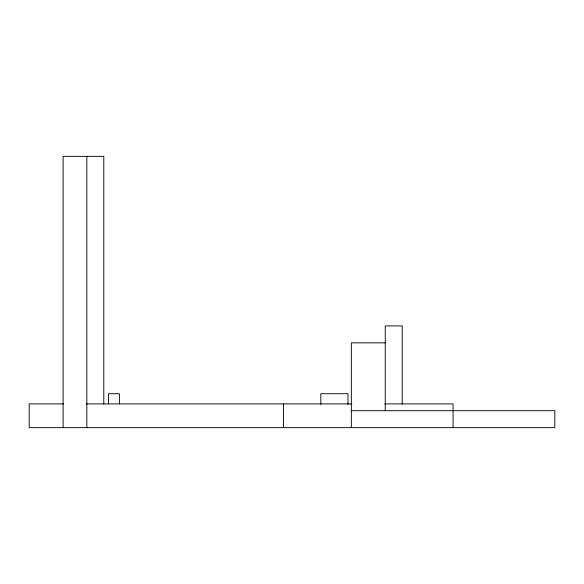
<?xml version="1.0" encoding="UTF-8"?>
<svg xmlns="http://www.w3.org/2000/svg" width="584" height="584" viewBox="0 0 584 584"><rect width="100%" height="100%" fill="white"/><g stroke="black" fill="none" stroke-linecap="round" stroke-linejoin="round"><path stroke-width="0.88" d="M385.25 342.866L351.342 342.866L351.342 427.641M63.714 403.902L29.2 403.902L29.2 427.641L554.8 427.641L554.8 410.683L351.342 410.683M86.425 403.902L351.948 403.902M384.703 403.902L453.075 403.902L453.075 427.641M402.208 404.026L402.208 325.909L385.25 325.909L385.25 410.683M347.954 404.435L347.954 393.726L320.82 393.726L320.82 404.435M283.525 403.902L283.525 427.641M119.399 403.902L119.399 393.726L108.551 393.726L108.551 403.902M103.799 403.967L103.799 156.359L63.108 156.359L63.108 427.641M86.848 156.359L86.848 427.641"/></g></svg>
